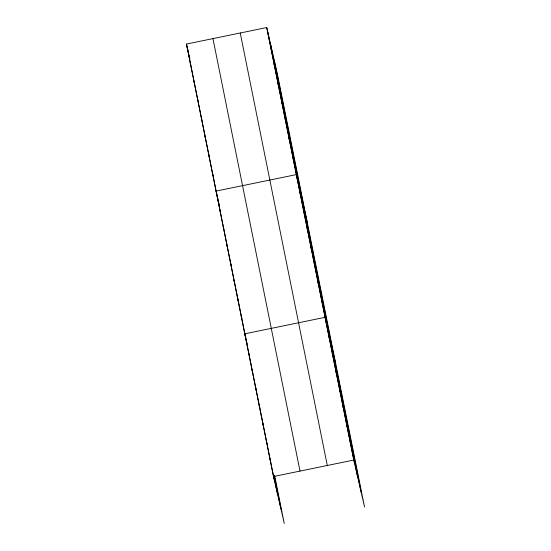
<?xml version="1.0" encoding="UTF-8"?>
<svg xmlns="http://www.w3.org/2000/svg" width="551" height="551" viewBox="0 0 551 551"><rect width="100%" height="100%" fill="white"/><g stroke="black" fill="none" stroke-linecap="round" stroke-linejoin="round"><path stroke-width="0.83" d="M274.632 475.603L284.261 523.45L273.516 476.532L186.465 44.046L266.739 27.55L277.484 74.468L364.535 506.954L353.79 460.044L266.739 27.55M273.516 476.532L353.79 460.044M270.438 45.933L271.064 48.646M274.136 64.309L274.763 67.029M277.835 82.691L278.462 85.412M281.54 101.074L282.16 103.788M285.239 119.457L285.859 122.17M288.938 137.833L289.557 140.553M292.636 156.215L293.256 158.936M307.079 221.509L296.335 174.598L216.061 191.094L219.656 206.77M299.93 192.437L300.55 195.157M303.518 210.275L304.138 212.996M307.107 228.121L307.733 230.835M310.702 245.96L311.322 248.673M314.29 263.798L314.91 266.512M317.879 281.637L318.506 284.357M321.474 299.482L322.094 302.196M335.807 364.232L325.062 317.321L244.789 333.816L245.409 336.53L198.188 101.901M328.651 335.16L329.278 337.873M332.246 352.998L332.866 355.719M335.834 370.844L336.461 373.557M339.43 388.682L340.05 391.396M343.018 406.521L343.638 409.235M346.607 424.36L347.233 427.08M350.202 442.205L350.822 444.919M186.465 44.046L188.759 54.053M188.945 54.859L189.868 58.916M190.164 62.421L190.784 65.142M193.862 80.804L194.489 83.518M197.561 99.187L198.029 101.226M201.267 117.57L201.886 120.283M204.965 135.945L205.585 138.666M208.664 154.328L209.284 157.042M212.362 172.711L212.982 175.425M219.656 208.932L220.276 211.646M223.245 226.771L223.864 229.485M226.833 244.61L227.46 247.33M230.428 262.455L231.048 265.169M234.017 280.294L234.636 283.007M237.605 298.132L238.232 300.846M241.2 315.971L241.82 318.692M245.594 337.343L247.082 343.824M248.377 351.655L249.004 354.369M251.972 369.494L252.592 372.207L245.574 337.343M255.561 387.332L256.181 390.053M259.149 405.171L259.776 407.892M262.744 423.016L263.364 425.73M266.333 440.855L266.959 443.569M269.928 458.694L270.548 461.414M274.143 59.88L361.194 492.374M270.699 44.851L357.751 477.345M267.359 30.264L354.41 462.757M240.25 32.991L327.301 465.485M212.955 38.598L300.006 471.091M274.226 475.616L280.92 508.862M273.888 475.995L277.477 493.834M187.085 46.759L198.016 101.067M252.757 373.02L274.136 479.253"/></g></svg>
